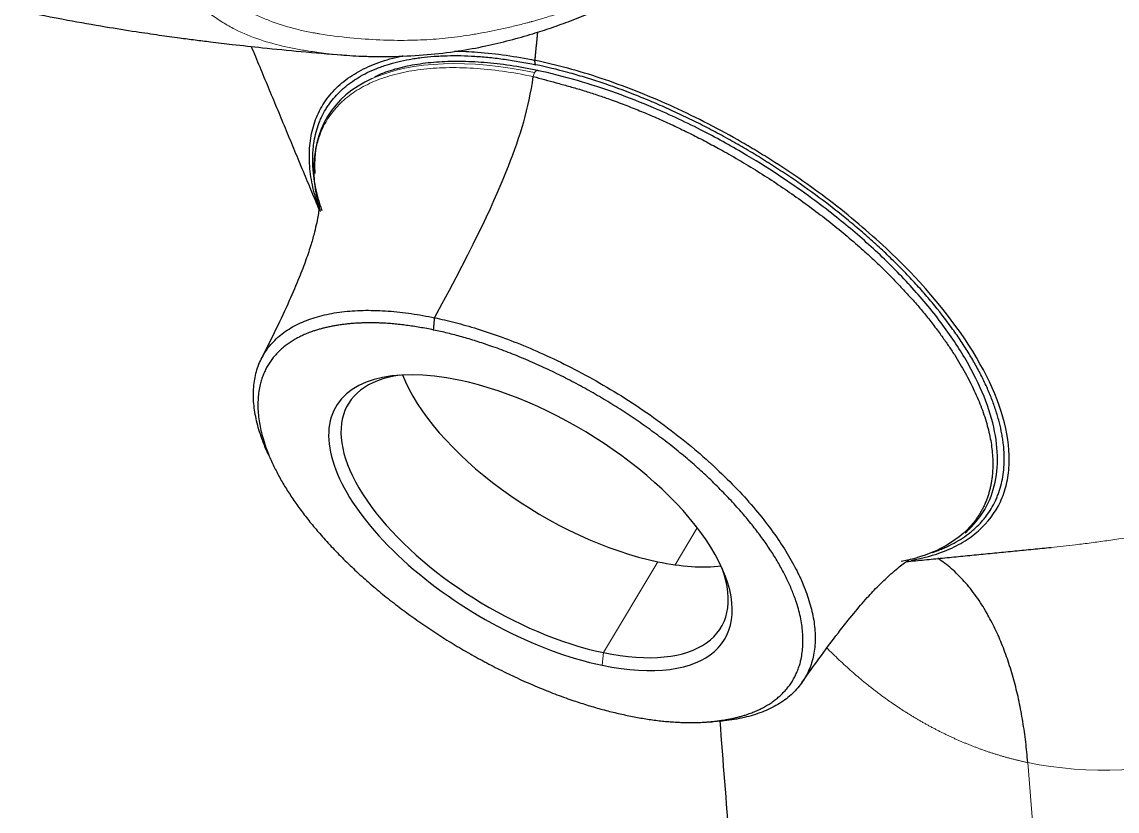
# Model space of a CAD drawing. Header units: millimetres. Extents: x 2068 to 2909, y 530 to 1125.
# Drawn here: x 2667.3 to 2721, y 804.3 to 843 of the extents above; entities that cross this region are included whole.
import ezdxf

# ---------------------------------------------------------------- set-up
doc = ezdxf.new("R2010")
doc.units = ezdxf.units.MM

msp = doc.modelspace()

# ---------------------------------------------------------------- linework, layer by layer
at = {"linetype": 'Continuous', "lineweight": 18}
for p, q in [((2700.413, 818.212), (2699.326, 816.399)), ((2698.479, 816.547), (2695.812, 812.099)), ((2695.812, 812.099), (2695.75, 811.475))]:
    msp.add_line(p, q, dxfattribs=at)
msp.add_ellipse((2698.378, 828.704), major_axis=(16.095, -9.647), ratio=0.46932, start_param=2.208021, end_param=2.825737, dxfattribs=at)
at = {"linetype": 'Continuous', "lineweight": 25}
for centre, major_axis, ratio, start_param, end_param in [((2698.378, 828.704), (16.095, -9.647), 0.46932, 2.825737, 3.453024), ((2692.239, 818.462), (-9.521, 5.707), 0.469328, 5.349617, 8.49121), ((2692.443, 818.802), (9.135, -5.475), 0.469328, 2.614566, 5.349617), ((2695.109, 823.251), (9.135, -5.475), 0.469328, 3.687028, 5.349617), ((2692.239, 818.462), (-9.521, 5.707), 0.469328, 2.208025, 5.349617), ((2695.109, 823.251), (9.135, -5.475), 0.469328, 5.349617, 5.7378), ((2692.443, 818.802), (9.135, -5.475), 0.469328, 5.349617, 6.810262)]:
    msp.add_ellipse(centre, major_axis=major_axis, ratio=ratio, start_param=start_param, end_param=end_param, dxfattribs=at)
at = {"linetype": 'Continuous', "lineweight": 18}
for points, knots in [([(2669.524, 863.604), (2669.721, 862.286), (2669.946, 860.98), (2670.461, 858.412), (2670.824, 856.834), (2671.243, 855.309), (2671.416, 854.703), (2671.504, 854.403), (2671.777, 853.509), (2672.16, 852.339), (2672.694, 850.946), (2673.042, 850.151), (2673.281, 849.63), (2673.893, 848.353), (2674.586, 847.209), (2675.35, 846.206), (2675.506, 846.013), (2675.825, 845.641), (2676.314, 845.105), (2677.176, 844.327), (2677.91, 843.83), (2678.473, 843.507), (2678.663, 843.408), (2679.047, 843.225), (2679.63, 842.973), (2680.433, 842.72), (2681.16, 842.553), (2681.529, 842.48), (2681.716, 842.446), (2681.809, 842.43), (2681.856, 842.422), (2681.879, 842.418), (2681.891, 842.416), (2681.897, 842.415), (2681.9, 842.415), (2681.901, 842.415), (2681.902, 842.414), (2681.902, 842.414), (2681.903, 842.414), (2682.881, 842.251), (2683.906, 842.158), (2685.096, 842.108), (2685.329, 842.101), (2685.784, 842.094), (2686.447, 842.093), (2687.066, 842.119), (2687.872, 842.177), (2688.265, 842.217), (2688.856, 842.295), (2689.053, 842.323), (2689.35, 842.371), (2689.45, 842.387), (2689.65, 842.421), (2690.152, 842.51), (2690.87, 842.658), (2691.598, 842.832), (2691.964, 842.925), (2692.147, 842.974), (2692.238, 842.998), (2692.284, 843.01), (2692.307, 843.017), (2692.319, 843.02), (2692.324, 843.021), (2692.327, 843.022), (2692.329, 843.022), (2692.329, 843.023), (2692.33, 843.023), (2692.33, 843.023), (2692.33, 843.023), (2692.33, 843.023), (2692.389, 843.039), (2692.497, 843.069), (2692.731, 843.138), (2692.821, 843.165), (2693.026, 843.227), (2693.14, 843.263), (2693.394, 843.343), (2693.532, 843.388), (2693.833, 843.489), (2693.995, 843.545), (2694.516, 843.73), (2694.911, 843.876), (2695.792, 844.228), (2696.278, 844.433), (2697.077, 844.793), (2697.354, 844.922), (2697.932, 845.199), (2698.233, 845.347), (2698.857, 845.663), (2699.18, 845.832), (2699.848, 846.188), (2700.194, 846.377), (2700.906, 846.776), (2701.273, 846.985), (2702.028, 847.425), (2702.415, 847.654), (2702.813, 847.895)], [0, 0, 0, 0, 0.0625, 0.0625, 0.125, 0.140625, 0.140625, 0.15625, 0.15625, 0.1875, 0.21875, 0.234375, 0.234375, 0.25, 0.3125, 0.3125, 0.328125, 0.328125, 0.34375, 0.375, 0.40625, 0.40625, 0.421875, 0.421875, 0.4375, 0.46875, 0.484375, 0.492187, 0.496094, 0.498047, 0.499023, 0.499512, 0.499756, 0.499878, 0.499939, 0.499969, 0.499985, 0.499985, 0.5, 0.5, 0.5625, 0.5625, 0.578125, 0.578125, 0.59375, 0.625, 0.625, 0.65625, 0.65625, 0.671875, 0.671875, 0.679687, 0.679687, 0.6875, 0.71875, 0.734375, 0.742187, 0.746094, 0.748047, 0.749023, 0.749512, 0.749756, 0.749878, 0.749939, 0.749969, 0.749985, 0.749992, 0.749996, 0.749996, 0.75, 0.75, 0.78125, 0.78125, 0.796875, 0.796875, 0.8125, 0.8125, 0.828125, 0.828125, 0.84375, 0.84375, 0.875, 0.875, 0.90625, 0.90625, 0.921875, 0.921875, 0.9375, 0.9375, 0.953125, 0.953125, 0.96875, 0.96875, 0.984375, 0.984375, 1, 1, 1, 1]), ([(2684.671, 841.304), (2684.521, 841.305), (2684.372, 841.308), (2683.308, 841.337), (2682.425, 841.412), (2681.336, 841.574), (2681.119, 841.61), (2680.686, 841.689), (2680.038, 841.818), (2678.972, 842.104), (2678.15, 842.44), (2677.55, 842.744), (2677.353, 842.855), (2676.964, 843.093), (2676.773, 843.221), (2675.831, 843.903), (2675.128, 844.586), (2673.837, 846.204), (2673.249, 847.138), (2672.586, 848.425), (2672.457, 848.688), (2672.206, 849.225), (2672.084, 849.5), (2671.728, 850.337), (2671.282, 851.493), (2670.884, 852.713), (2670.601, 853.646), (2670.51, 853.96), (2670.332, 854.592), (2669.899, 856.187), (2669.529, 857.839), (2669.007, 860.531), (2668.781, 861.901), (2668.586, 863.284)], [0, 0, 0, 0, 0.017655, 0.017655, 0.126804, 0.126804, 0.154092, 0.154092, 0.181379, 0.235954, 0.290529, 0.290529, 0.317816, 0.317816, 0.345103, 0.345103, 0.454253, 0.454253, 0.563402, 0.563402, 0.59069, 0.59069, 0.617977, 0.617977, 0.672552, 0.727126, 0.727126, 0.754414, 0.754414, 0.781701, 0.890851, 0.890851, 1, 1, 1, 1]), ([(2681.869, 837.312), (2681.923, 837.476), (2682.093, 837.906), (2682.477, 838.544), (2682.875, 838.972), (2683.321, 839.366), (2683.569, 839.546), (2684.111, 839.871), (2684.406, 840.015), (2685.038, 840.266), (2685.376, 840.373), (2686.092, 840.548), (2686.47, 840.617), (2687.264, 840.715), (2687.679, 840.745), (2688.541, 840.765), (2688.989, 840.756), (2689.913, 840.698), (2690.389, 840.649), (2691.365, 840.513), (2691.865, 840.426), (2692.375, 840.319)], [0, 0, 0, 0, 0.055802, 0.150222, 0.244642, 0.244642, 0.339061, 0.339061, 0.433481, 0.433481, 0.527901, 0.527901, 0.622321, 0.622321, 0.716741, 0.716741, 0.81116, 0.81116, 0.90558, 0.90558, 1, 1, 1, 1]), ([(2692.375, 840.319), (2692.38, 840.354), (2692.388, 840.39), (2692.41, 840.456), (2692.425, 840.488), (2692.441, 840.515)], [0, 0, 0, 0, 0.5, 0.5, 1, 1, 1, 1]), ([(2692.441, 840.515), (2692.459, 840.544), (2692.479, 840.569), (2692.521, 840.605), (2692.543, 840.616), (2692.586, 840.624), (2692.607, 840.619), (2692.628, 840.606), (2692.631, 840.604), (2692.634, 840.602)], [0, 0, 0, 0, 0.315308, 0.315308, 0.630616, 0.630616, 0.945924, 0.945924, 1, 1, 1, 1]), ([(2732.287, 819.862), (2729.867, 819.323), (2726.381, 818.572), (2722.578, 817.892), (2720.744, 817.613), (2719.844, 817.491), (2719.461, 817.442), (2719.207, 817.41), (2719.081, 817.395), (2718.549, 817.331), (2718.148, 817.288), (2717.754, 817.249)], [0, 0, 0, 0, 0.454274, 0.681412, 0.79498, 0.851765, 0.880157, 0.880157, 0.908549, 0.908549, 1, 1, 1, 1]), ([(2716.612, 806.71), (2716.587, 806.715), (2716.536, 806.726), (2716.46, 806.742), (2716.384, 806.759), (2716.308, 806.776), (2716.232, 806.794), (2716.156, 806.811), (2716.08, 806.83), (2716.004, 806.849), (2715.928, 806.868), (2715.852, 806.887), (2715.776, 806.907), (2715.7, 806.927), (2715.624, 806.948), (2715.548, 806.969), (2715.471, 806.99), (2715.395, 807.012), (2715.319, 807.034), (2715.243, 807.057), (2715.167, 807.08), (2715.091, 807.103), (2715.015, 807.127), (2714.939, 807.151), (2714.863, 807.176), (2714.787, 807.201), (2714.711, 807.226), (2714.634, 807.252), (2714.558, 807.278), (2714.482, 807.304), (2714.406, 807.331), (2714.33, 807.358), (2714.254, 807.386), (2714.179, 807.414), (2714.103, 807.442), (2714.027, 807.471), (2713.951, 807.5), (2713.875, 807.53), (2713.799, 807.56), (2713.723, 807.59), (2713.648, 807.621), (2713.572, 807.652), (2713.496, 807.683), (2713.42, 807.715), (2713.345, 807.747), (2713.269, 807.78), (2713.194, 807.813), (2713.118, 807.846), (2713.043, 807.88), (2712.967, 807.914), (2712.892, 807.949), (2712.817, 807.984), (2712.741, 808.019), (2712.666, 808.055), (2712.591, 808.091), (2712.516, 808.127), (2712.441, 808.164), (2712.366, 808.201), (2712.291, 808.239), (2712.216, 808.277), (2712.141, 808.315), (2712.066, 808.354), (2711.991, 808.393), (2711.917, 808.433), (2711.842, 808.473), (2711.767, 808.513), (2711.693, 808.554), (2711.619, 808.595), (2711.544, 808.637), (2711.47, 808.678), (2711.396, 808.721), (2711.322, 808.763), (2711.248, 808.806), (2711.174, 808.85), (2711.1, 808.894), (2711.026, 808.938), (2710.953, 808.982), (2710.879, 809.027), (2710.806, 809.073), (2710.732, 809.118), (2710.659, 809.164), (2710.586, 809.211), (2710.513, 809.258), (2710.44, 809.305), (2710.367, 809.353), (2710.294, 809.401), (2710.221, 809.449), (2710.149, 809.498), (2710.076, 809.547), (2710.004, 809.597), (2709.931, 809.647), (2709.859, 809.697), (2709.787, 809.748), (2709.715, 809.799), (2709.643, 809.85), (2709.572, 809.902), (2709.5, 809.954), (2709.429, 810.007), (2709.357, 810.06), (2709.286, 810.113), (2709.215, 810.167), (2709.144, 810.221), (2709.073, 810.276), (2709.003, 810.331), (2708.932, 810.386), (2708.862, 810.441), (2708.792, 810.498), (2708.721, 810.554), (2708.475, 810.754), (2708.046, 811.117), (2707.436, 811.669), (2707.011, 812.081), (2706.787, 812.306), (2706.767, 812.326)], [0, 0, 0, 0, 0.006553, 0.013118, 0.019693, 0.02628, 0.032878, 0.039487, 0.046107, 0.052739, 0.059382, 0.066036, 0.072703, 0.07938, 0.08607, 0.092771, 0.099484, 0.106209, 0.112945, 0.119694, 0.126455, 0.133227, 0.140012, 0.146809, 0.153618, 0.16044, 0.167274, 0.17412, 0.180978, 0.187849, 0.194733, 0.201629, 0.208538, 0.215459, 0.222393, 0.22934, 0.2363, 0.243272, 0.250258, 0.257256, 0.264267, 0.271291, 0.278329, 0.285379, 0.292442, 0.299519, 0.306609, 0.313712, 0.320828, 0.327957, 0.3351, 0.342257, 0.349426, 0.356609, 0.363806, 0.371016, 0.378239, 0.385476, 0.392727, 0.399991, 0.407269, 0.41456, 0.421866, 0.429184, 0.436517, 0.443863, 0.451224, 0.458598, 0.465985, 0.473387, 0.480803, 0.488232, 0.495675, 0.503133, 0.510604, 0.518089, 0.525588, 0.533101, 0.540629, 0.54817, 0.555725, 0.563295, 0.570878, 0.578476, 0.586087, 0.593713, 0.601353, 0.609007, 0.616676, 0.624358, 0.632055, 0.639766, 0.647491, 0.65523, 0.662984, 0.670752, 0.678534, 0.68633, 0.69414, 0.701965, 0.709804, 0.717658, 0.725525, 0.733407, 0.741303, 0.749214, 0.757139, 0.765078, 0.773031, 0.84105, 0.914187, 0.992465, 1, 1, 1, 1]), ([(2716.612, 806.71), (2719.595, 806.087), (2722.769, 806.272), (2726.262, 807.025), (2726.468, 807.071), (2726.879, 807.167), (2727.496, 807.316), (2728.938, 807.697), (2731.832, 808.573), (2734.344, 809.453), (2736.046, 810.038)], [0, 0, 0, 0, 0.5, 0.5, 0.53125, 0.53125, 0.5625, 0.625, 0.75, 1, 1, 1, 1])]:
    msp.add_open_spline(points, degree=3, knots=knots, dxfattribs=at)
at = {"linetype": 'Continuous', "lineweight": 25}
for points, degree, knots in [([(2682.945, 841.385), (2683.34, 841.352), (2684.23, 841.298), (2685.641, 841.298), (2687.155, 841.379), (2688.641, 841.55), (2689.994, 841.798), (2691.213, 842.089), (2692.285, 842.394), (2693.276, 842.715), (2694.221, 843.053), (2695.231, 843.449), (2696.375, 843.939), (2697.709, 844.562), (2699.257, 845.352), (2701.009, 846.327), (2702.439, 847.18), (2703.279, 847.715), (2703.472, 847.84)], 3, [0, 0, 0, 0, 0.054929, 0.125117, 0.203076, 0.277221, 0.342892, 0.400168, 0.454063, 0.49813, 0.543804, 0.591042, 0.645008, 0.71056, 0.786196, 0.872928, 0.970636, 1, 1, 1, 1]), ([(2667.318, 843.53), (2668.057, 843.376), (2669.418, 843.109), (2671.286, 842.781), (2672.786, 842.541), (2674.001, 842.362), (2674.967, 842.229), (2675.801, 842.119), (2676.661, 842.012), (2677.762, 841.881), (2679.244, 841.718), (2681.041, 841.541), (2682.343, 841.43), (2683.016, 841.378)], 3, [0, 0, 0, 0, 0.147822, 0.269995, 0.366422, 0.438634, 0.501409, 0.54951, 0.596332, 0.663568, 0.756222, 0.874285, 1, 1, 1, 1]), ([(2681.869, 833.882), (2681.799, 834.085), (2681.737, 834.287), (2681.585, 834.844), (2681.512, 835.197), (2681.419, 835.891), (2681.398, 836.232), (2681.414, 836.897), (2681.45, 837.22), (2681.582, 837.842), (2681.677, 838.141), (2681.928, 838.708), (2682.083, 838.977), (2682.454, 839.48), (2682.668, 839.714), (2683.153, 840.142), (2683.424, 840.337), (2684.017, 840.684), (2684.339, 840.836), (2685.028, 841.098), (2685.395, 841.207), (2685.856, 841.312), (2685.932, 841.328), (2686.008, 841.344)], 3, [0, 0, 0, 0, 0.057938, 0.057938, 0.160391, 0.160391, 0.262845, 0.262845, 0.365299, 0.365299, 0.467753, 0.467753, 0.570206, 0.570206, 0.67266, 0.67266, 0.775114, 0.775114, 0.877568, 0.877568, 0.980021, 0.980021, 1, 1, 1, 1]), ([(2682.037, 833.735), (2682.011, 833.808), (2681.987, 833.882), (2681.934, 834.048), (2681.906, 834.14), (2681.854, 834.324), (2681.829, 834.415), (2681.714, 834.869), (2681.649, 835.223), (2681.601, 835.653), (2681.593, 835.738), (2681.581, 835.907), (2681.568, 836.159), (2681.569, 836.404), (2681.581, 836.644), (2681.587, 836.723), (2681.602, 836.881), (2681.611, 836.959), (2681.644, 837.19), (2681.672, 837.34), (2681.743, 837.635), (2681.785, 837.778), (2681.859, 837.989), (2681.885, 838.058), (2681.941, 838.194), (2682.029, 838.396), (2682.133, 838.589), (2682.246, 838.777), (2682.285, 838.838), (2682.367, 838.959), (2682.41, 839.019), (2682.631, 839.312), (2682.833, 839.529), (2683.117, 839.781), (2683.175, 839.83), (2683.295, 839.926), (2683.479, 840.067), (2683.676, 840.197), (2683.952, 840.362), (2684.096, 840.441), (2684.395, 840.587), (2684.55, 840.655), (2684.791, 840.751), (2684.873, 840.782), (2685.04, 840.841), (2685.124, 840.869), (2685.382, 840.95), (2685.737, 841.049), (2686.111, 841.128), (2686.4, 841.181), (2686.497, 841.197), (2686.694, 841.227), (2686.993, 841.268), (2687.303, 841.298), (2687.619, 841.321), (2687.725, 841.327), (2687.94, 841.338), (2688.049, 841.341), (2688.598, 841.355), (2689.052, 841.345), (2689.64, 841.309), (2689.758, 841.3), (2689.997, 841.28), (2690.117, 841.269), (2690.481, 841.232), (2690.726, 841.202), (2691.471, 841.098), (2691.979, 841.009), (2692.498, 840.9)], 3, [0, 0, 0, 0, 0.013404, 0.013404, 0.030414, 0.030414, 0.047425, 0.047425, 0.115466, 0.115466, 0.132476, 0.132476, 0.149486, 0.183507, 0.183507, 0.200517, 0.200517, 0.217527, 0.217527, 0.251548, 0.251548, 0.285569, 0.285569, 0.302579, 0.302579, 0.319589, 0.35361, 0.35361, 0.37062, 0.37062, 0.38763, 0.38763, 0.455671, 0.455671, 0.472682, 0.472682, 0.489692, 0.523712, 0.523712, 0.557733, 0.557733, 0.591753, 0.591753, 0.608764, 0.608764, 0.625774, 0.625774, 0.659795, 0.693815, 0.693815, 0.710825, 0.710825, 0.727836, 0.761856, 0.761856, 0.778866, 0.778866, 0.795877, 0.795877, 0.863918, 0.863918, 0.880928, 0.880928, 0.897938, 0.897938, 0.931959, 0.931959, 1, 1, 1, 1]), ([(2692.597, 840.619), (2692.362, 840.669), (2691.686, 840.799), (2690.595, 840.959), (2689.356, 841.059), (2688.18, 841.068), (2687.077, 840.986), (2686.056, 840.81), (2685.227, 840.58), (2684.768, 840.384), (2684.596, 840.299)], 3, [0, 0, 0, 0, 0.073149, 0.212373, 0.351727, 0.491208, 0.630805, 0.770475, 0.91006, 1, 1, 1, 1]), ([(2688.513, 841.566), (2688.885, 841.564), (2689.265, 841.548), (2690.11, 841.486), (2690.578, 841.434), (2691.519, 841.297), (2691.993, 841.213), (2692.465, 841.114)], 3, [0, 0, 0, 0, 0.293785, 0.293785, 0.646893, 0.646893, 1, 1, 1, 1]), ([(2710.885, 816.612), (2711.48, 816.718), (2712.21, 816.92), (2712.847, 817.201), (2713.15, 817.349), (2713.295, 817.428), (2713.714, 817.678), (2714.478, 818.236), (2715.197, 819.189), (2715.495, 820.04), (2715.639, 820.636), (2715.683, 820.948), (2715.764, 822.571), (2715.387, 824.069), (2713.792, 827.24), (2712.576, 828.914), (2710.653, 830.954), (2710.248, 831.36), (2709.402, 832.162), (2708.078, 833.352), (2706.12, 834.864), (2704.289, 836.081), (2703.485, 836.577), (2702.945, 836.901), (2702.673, 837.06), (2701.305, 837.837), (2699.068, 838.975), (2696.817, 839.86), (2695.156, 840.415), (2694.608, 840.581), (2693.524, 840.876), (2692.99, 841.005), (2692.465, 841.114)], 3, [0, 0, 0, 0, 0.055421, 0.073586, 0.073586, 0.091751, 0.091751, 0.128081, 0.200741, 0.237071, 0.237071, 0.273401, 0.273401, 0.418721, 0.418721, 0.564041, 0.564041, 0.600371, 0.600371, 0.636701, 0.70936, 0.74569, 0.763855, 0.763855, 0.78202, 0.78202, 0.85468, 0.92734, 0.92734, 0.96367, 0.96367, 1, 1, 1, 1]), ([(2711.939, 817.005), (2712.068, 817.048), (2712.195, 817.094), (2712.398, 817.175), (2712.477, 817.208), (2712.633, 817.276), (2712.709, 817.312), (2712.934, 817.421), (2713.077, 817.499), (2713.352, 817.664), (2713.484, 817.752), (2713.673, 817.889), (2713.734, 817.936), (2713.854, 818.032), (2714.029, 818.18), (2714.19, 818.336), (2714.341, 818.5), (2714.39, 818.555), (2714.485, 818.668), (2714.531, 818.726), (2714.751, 819.019), (2714.902, 819.269), (2715.058, 819.601), (2715.088, 819.668), (2715.144, 819.805), (2715.222, 820.012), (2715.286, 820.227), (2715.357, 820.522), (2715.385, 820.672), (2715.429, 820.98), (2715.444, 821.138), (2715.46, 821.458), (2715.461, 821.622), (2715.45, 821.954), (2715.437, 822.124), (2715.409, 822.382), (2715.397, 822.468), (2715.371, 822.643), (2715.328, 822.906), (2715.269, 823.175), (2715.2, 823.447), (2715.175, 823.538), (2715.123, 823.722), (2715.095, 823.815), (2715.006, 824.093), (2714.874, 824.469), (2714.717, 824.851), (2714.546, 825.237), (2714.454, 825.432), (2714.257, 825.823), (2714.152, 826.02), (2713.93, 826.417), (2713.812, 826.617), (2713.565, 827.017), (2713.435, 827.218), (2713.232, 827.521), (2713.162, 827.621), (2713.021, 827.824), (2712.949, 827.925), (2712.58, 828.432), (2712.264, 828.838), (2711.84, 829.346), (2711.754, 829.448), (2711.579, 829.651), (2711.314, 829.955), (2711.036, 830.258), (2710.751, 830.56), (2710.655, 830.661), (2710.46, 830.862), (2710.362, 830.963), (2710.062, 831.263), (2709.857, 831.462), (2709.44, 831.858), (2709.226, 832.055), (2708.899, 832.349), (2708.789, 832.447), (2708.567, 832.641), (2708.231, 832.932), (2707.887, 833.218), (2707.536, 833.502), (2707.419, 833.597), (2707.181, 833.784), (2707.062, 833.878), (2706.46, 834.342), (2705.967, 834.705), (2705.334, 835.147), (2705.207, 835.235), (2704.951, 835.409), (2704.566, 835.669), (2704.176, 835.922), (2703.65, 836.254), (2703.385, 836.418), (2702.851, 836.738), (2702.583, 836.895), (2702.178, 837.125), (2702.042, 837.201), (2701.77, 837.351), (2701.634, 837.426), (2701.224, 837.646), (2700.676, 837.933), (2700.125, 838.206), (2699.71, 838.405), (2699.572, 838.47), (2699.295, 838.599), (2698.879, 838.789), (2698.464, 838.97), (2698.048, 839.146), (2697.909, 839.203), (2697.632, 839.316), (2697.494, 839.372), (2696.802, 839.644), (2696.251, 839.844), (2695.567, 840.072), (2695.431, 840.117), (2695.158, 840.204), (2695.023, 840.246), (2694.616, 840.369), (2694.346, 840.447), (2693.544, 840.665), (2693.017, 840.792), (2692.498, 840.9)], 3, [0, 0, 0, 0, 0.014498, 0.014498, 0.023974, 0.023974, 0.03345, 0.03345, 0.052402, 0.052402, 0.071354, 0.071354, 0.08083, 0.08083, 0.090306, 0.109258, 0.109258, 0.118734, 0.118734, 0.12821, 0.12821, 0.166114, 0.166114, 0.17559, 0.17559, 0.185066, 0.204018, 0.204018, 0.22297, 0.22297, 0.241922, 0.241922, 0.260874, 0.260874, 0.279826, 0.279826, 0.289302, 0.289302, 0.298778, 0.31773, 0.31773, 0.327206, 0.327206, 0.336682, 0.336682, 0.355633, 0.374585, 0.374585, 0.393537, 0.393537, 0.412489, 0.412489, 0.431441, 0.431441, 0.450393, 0.450393, 0.459869, 0.459869, 0.469345, 0.469345, 0.507249, 0.507249, 0.516725, 0.516725, 0.526201, 0.545153, 0.545153, 0.554629, 0.554629, 0.564105, 0.564105, 0.583057, 0.583057, 0.602009, 0.602009, 0.611485, 0.611485, 0.620961, 0.639913, 0.639913, 0.649389, 0.649389, 0.658865, 0.658865, 0.696769, 0.696769, 0.706245, 0.706245, 0.715721, 0.734673, 0.734673, 0.753625, 0.753625, 0.772577, 0.772577, 0.782052, 0.782052, 0.791528, 0.791528, 0.81048, 0.829432, 0.829432, 0.838908, 0.838908, 0.848384, 0.867336, 0.867336, 0.876812, 0.876812, 0.886288, 0.886288, 0.924192, 0.924192, 0.933668, 0.933668, 0.943144, 0.943144, 0.962096, 0.962096, 1, 1, 1, 1]), ([(2713.54, 817.968), (2713.646, 818.058), (2714.111, 818.49), (2714.734, 819.378), (2715.14, 820.768), (2715.149, 822.303), (2714.77, 823.97), (2714.019, 825.736), (2712.918, 827.565), (2711.505, 829.393), (2709.866, 831.144), (2708.371, 832.509), (2707.088, 833.561), (2705.953, 834.427), (2704.531, 835.422), (2702.763, 836.537), (2700.639, 837.714), (2698.488, 838.723), (2696.415, 839.538), (2694.493, 840.164), (2693.213, 840.484), (2692.56, 840.619)], 3, [0, 0, 0, 0, 0.018873, 0.086595, 0.151162, 0.215089, 0.27894, 0.342749, 0.406509, 0.470174, 0.531316, 0.588679, 0.616046, 0.647911, 0.687441, 0.734631, 0.789465, 0.851952, 0.897899, 0.94725, 1, 1, 1, 1]), ([(2687.542, 828.505), (2689.628, 832.344), (2691.3, 835.988), (2692.161, 838.751), (2692.375, 840.319)], 3, [0, 0, 0, 0, 0.525428, 1, 1, 1, 1]), ([(2681.954, 833.708), (2681.922, 833.818), (2681.892, 833.926), (2681.775, 834.391), (2681.711, 834.739), (2681.636, 835.414), (2681.626, 835.741), (2681.658, 836.371), (2681.718, 836.798), (2681.832, 837.198), (2681.869, 837.312)], 3, [0, 0, 0, 0, 0.08138, 0.08138, 0.350849, 0.350849, 0.620318, 0.620318, 0.889787, 1, 1, 1, 1]), ([(2681.886, 834.06), (2681.886, 834.06), (2681.886, 834.06), (2681.888, 834.021), (2681.878, 833.842), (2681.842, 833.559), (2681.771, 833.179), (2681.649, 832.653), (2681.487, 832.07), (2681.243, 831.336), (2680.887, 830.412), (2680.397, 829.273), (2679.774, 827.941), (2679.301, 826.987), (2679.053, 826.502)], 3, [0, 0, 0, 0, 0.003196, 0.084761, 0.156166, 0.219709, 0.278785, 0.337757, 0.412876, 0.503841, 0.598814, 0.716174, 0.857078, 1, 1, 1, 1]), ([(2679.403, 821.789), (2679.398, 821.8), (2679.327, 821.955), (2679.26, 822.11), (2679.085, 822.545), (2678.985, 822.835), (2678.823, 823.41), (2678.761, 823.695), (2678.68, 824.256), (2678.66, 824.533), (2678.667, 825.07), (2678.694, 825.332), (2678.794, 825.836), (2678.869, 826.079), (2679.066, 826.54), (2679.189, 826.758), (2679.483, 827.166), (2679.654, 827.356), (2680.042, 827.705), (2680.259, 827.863), (2680.734, 828.146), (2680.992, 828.27), (2681.546, 828.483), (2681.841, 828.573), (2682.462, 828.716), (2682.788, 828.77), (2683.464, 828.843), (2683.813, 828.863), (2684.53, 828.871), (2684.897, 828.858), (2685.642, 828.804), (2686.019, 828.762), (2686.779, 828.652), (2687.161, 828.584), (2687.542, 828.505)], 3, [0, 0, 0, 0, 0.002349, 0.034532, 0.034532, 0.098896, 0.098896, 0.163261, 0.163261, 0.227625, 0.227625, 0.29199, 0.29199, 0.356354, 0.356354, 0.420719, 0.420719, 0.485083, 0.485083, 0.549448, 0.549448, 0.613813, 0.613813, 0.678177, 0.678177, 0.742542, 0.742542, 0.806906, 0.806906, 0.871271, 0.871271, 0.935635, 0.935635, 1, 1, 1, 1]), ([(2687.493, 827.903), (2685.039, 828.421), (2683.079, 828.176), (2681.13, 827.932), (2680.048, 826.98), (2678.97, 826.032), (2678.809, 822.929), (2680.674, 819.218), (2682.512, 817.265), (2684.353, 815.31), (2686.751, 813.634), (2689.158, 811.952), (2691.83, 810.744), (2694.52, 809.529), (2696.984, 809.02)], 2, [0, 0, 0, 0.125, 0.125, 0.25, 0.25, 0.375, 0.5, 0.625, 0.625, 0.75, 0.75, 0.875, 0.875, 1, 1, 1]), ([(2687.542, 828.505), (2687.861, 828.438), (2688.196, 828.361), (2688.893, 828.18), (2689.257, 828.077), (2690.013, 827.842), (2690.405, 827.71), (2691.216, 827.416), (2691.635, 827.253), (2692.495, 826.894), (2692.936, 826.698), (2693.836, 826.271), (2694.295, 826.04), (2695.224, 825.544), (2695.694, 825.278), (2696.635, 824.713), (2697.107, 824.414), (2698.043, 823.786), (2698.507, 823.456), (2699.417, 822.772), (2699.864, 822.417), (2700.511, 821.869), (2700.724, 821.684), (2700.984, 821.451), (2701.049, 821.392), (2701.116, 821.33), (2701.133, 821.315), (2701.138, 821.311), (2701.139, 821.31), (2701.139, 821.309), (2701.141, 821.308), (2701.149, 821.301), (2701.178, 821.273), (2701.297, 821.164), (2701.408, 821.06), (2701.848, 820.642), (2702.181, 820.306), (2702.807, 819.638), (2703.1, 819.305), (2703.645, 818.647), (2703.896, 818.322), (2704.357, 817.684), (2704.566, 817.37), (2704.943, 816.758), (2705.111, 816.46), (2705.278, 816.134), (2705.296, 816.098), (2705.332, 816.026), (2705.385, 815.918), (2705.504, 815.665), (2705.598, 815.448), (2705.773, 815.013), (2705.873, 814.723), (2706.035, 814.148), (2706.096, 813.863), (2706.178, 813.301), (2706.197, 813.025), (2706.19, 812.487), (2706.164, 812.226), (2706.063, 811.721), (2705.989, 811.479), (2705.792, 811.018), (2705.669, 810.8), (2705.375, 810.392), (2705.204, 810.202), (2704.816, 809.854), (2704.599, 809.695), (2704.124, 809.413), (2703.866, 809.289), (2703.312, 809.075), (2703.017, 808.986), (2702.396, 808.843), (2702.07, 808.789), (2701.632, 808.742), (2701.53, 808.732), (2701.428, 808.724)], 3, [0, 0, 0, 0, 0.035338, 0.035338, 0.070676, 0.070676, 0.106015, 0.106015, 0.141353, 0.141353, 0.176691, 0.176691, 0.212029, 0.212029, 0.247367, 0.247367, 0.282705, 0.282705, 0.318044, 0.318044, 0.353382, 0.353382, 0.371051, 0.371051, 0.375468, 0.376573, 0.376849, 0.376918, 0.376952, 0.376952, 0.376987, 0.377125, 0.377677, 0.379885, 0.38872, 0.38872, 0.424058, 0.424058, 0.459396, 0.459396, 0.494735, 0.494735, 0.530073, 0.530073, 0.565411, 0.565411, 0.569828, 0.569828, 0.574246, 0.58308, 0.600749, 0.600749, 0.636087, 0.636087, 0.671426, 0.671426, 0.706764, 0.706764, 0.742102, 0.742102, 0.77744, 0.77744, 0.812778, 0.812778, 0.848116, 0.848116, 0.883455, 0.883455, 0.918793, 0.918793, 0.954131, 0.954131, 0.989469, 0.989469, 1, 1, 1, 1]), ([(2696.984, 809.02), (2699.438, 808.502), (2701.398, 808.748), (2703.348, 808.991), (2704.429, 809.943), (2705.507, 810.891), (2705.669, 813.994), (2703.804, 817.705), (2701.965, 819.658), (2700.124, 821.614), (2697.727, 823.289), (2695.32, 824.971), (2692.647, 826.179), (2689.958, 827.394), (2687.493, 827.903)], 2, [0, 0, 0, 0.125, 0.125, 0.25, 0.25, 0.375, 0.5, 0.625, 0.625, 0.75, 0.75, 0.875, 0.875, 1, 1, 1]), ([(2705.546, 810.624), (2705.822, 811.021), (2706.415, 811.855), (2707.265, 812.996), (2708.061, 814.001), (2708.719, 814.77), (2709.294, 815.38), (2709.75, 815.816), (2710.175, 816.186), (2710.47, 816.421), (2710.697, 816.581), (2710.844, 816.669), (2710.876, 816.684), (2710.875, 816.684)], 3, [0, 0, 0, 0, 0.127167, 0.272523, 0.386766, 0.49086, 0.579795, 0.667401, 0.725738, 0.782911, 0.848236, 0.919458, 1, 1, 1, 1])]:
    msp.add_open_spline(points, degree=degree, knots=knots, dxfattribs=at)
for points, degree in [([(2692.465, 841.114), (2692.6, 842.501)], 1), ([(2678.557, 841.796), (2681.873, 833.813)], 1), ([(2692.375, 840.319), (2692.745, 840.227), (2693.12, 840.126), (2693.5, 840.015)], 3), ([(2687.493, 827.903), (2687.542, 828.505)], 1), ([(2679.404, 821.791), (2679.591, 821.385)], 1), ([(2714.095, 818.655), (2713.35, 817.607), (2712.082, 816.885), (2710.415, 816.555)], 3), ([(2710.664, 816.556), (2717.759, 817.25)], 1), ([(2700.757, 808.689), (2701.204, 808.716)], 1), ([(2701.375, 808.72), (2701.32, 808.716), (2701.264, 808.713), (2701.208, 808.71)], 3), ([(2701.517, 808.755), (2705.247, 761.154)], 1)]:
    msp.add_open_spline(points, degree=degree, dxfattribs=at)
for points, weights, degree in [([(2692.498, 840.9), (2692.468, 840.952), (2692.456, 841.028), (2692.465, 841.114)], [1.01284429851, 0.948992638076, 0.945660340706, 1.0028474064], 3), ([(2716.612, 806.71), (2716.024, 814.216), (2712.2, 816.716)], [1.00002041856, 0.869671800388, 0.915858806767], 2)]:
    msp.add_rational_spline(points, weights, degree=degree, dxfattribs=at)
msp.add_rational_spline([(2693.5, 840.015), (2695.735, 839.443), (2700.713, 837.526), (2706.591, 833.672), (2710.41, 830.107), (2713.299, 826.619), (2715.295, 822.368), (2714.844, 819.701), (2714.095, 818.655)], [1.10563731725, 1.10563795722, 1.10564358489, 1.10563329753, 1.10563434819, 1.10563618716, 1.1056420449, 1.10563879536, 1.10563764117], degree=3, knots=[0, 0, 0, 0, 0.193678, 0.405179, 0.507515, 0.606198, 0.79787, 1, 1, 1, 1], dxfattribs=at)
at = {"linetype": 'Continuous', "lineweight": 18}
msp.add_open_spline([(2720.727, 754.195), (2719.355, 771.7), (2717.984, 789.205), (2716.612, 806.71)], degree=3, dxfattribs=at)

doc.saveas('drawing.dxf')
